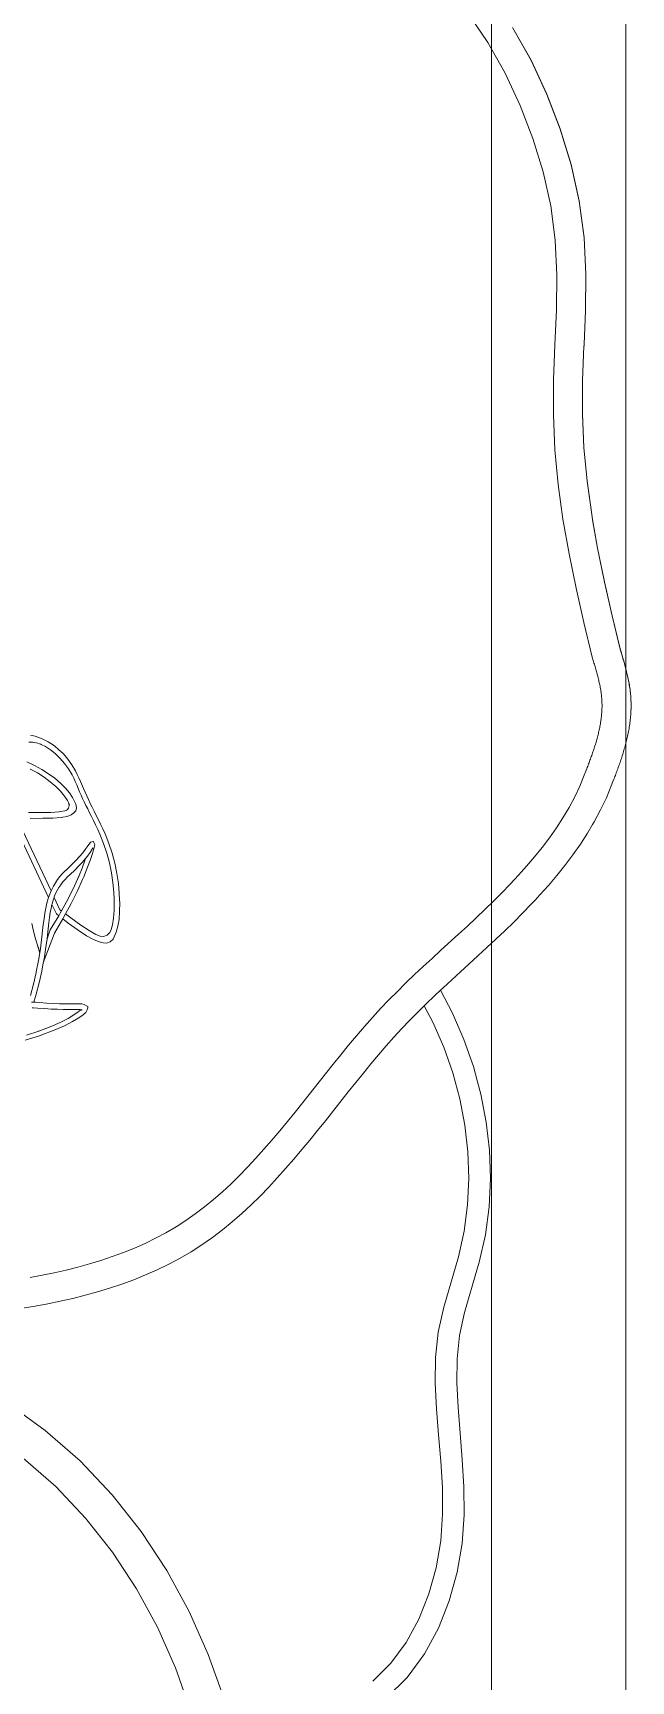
# Model space of a CAD drawing. Header units: millimetres. Extents: x 930469 to 1523124, y -120375 to 411163.
# Drawn here: x 1429022 to 1430582, y -43049 to -38756 of the extents above; entities that cross this region are included whole.
import ezdxf

# ---------------------------------------------------------------- set-up
doc = ezdxf.new("R2010")
doc.units = ezdxf.units.MM
doc.linetypes.add('HIDDEN', pattern=[0.75, 0.5, -0.25])
for name, color, linetype, lineweight in [('A-NET KHUAT', 8, 'HIDDEN', 0), ('A-NET THAY', 8, 'Continuous', 0), ('xr', 8, 'Continuous', 0)]:
    doc.layers.add(name, color=color, linetype=linetype, lineweight=lineweight)

# ---------------------------------------------------------------- blocks, each defined once
blk = doc.blocks.new('zzz')
at = {"layer": 'xr', "ltscale": 3}
for p, q in [((1232582.1, 12934.5), (1232441.8, 12742)), ((1235597, 12902.2), (1235218.1, 12724)), ((1232296.6, 12856.7), (1232148.7, 12686.7)), ((1233078.6, 12860.2), (1233089.5, 12794.5)), ((1233238.8, 12820.5), (1233250.4, 12757.7)), ((1234474.2, 12847), (1234498.3, 12772.5)), ((1234501.3, 12839.8), (1234522.2, 12775.3)), ((1234642.4, 12782.3), (1234643.9, 12802.8)), ((1234643.9, 12802.8), (1234644.1, 12809.9)), ((1234673, 12792.6), (1234673.3, 12801.2)), ((1234673.3, 12801.2), (1234673.7, 12813.1)), ((1234714.4, 12789.4), (1234673.3, 12801.2)), ((1234766.1, 12802.8), (1234706.8, 12818.1)), ((1234827.1, 12788.9), (1234766.1, 12802.8)), ((1235003, 12792.3), (1235042.8, 12803)), ((1235082.3, 12812), (1235042.8, 12803)), ((1235598.1, 12873.8), (1235252.4, 12711.1)), ((1235630.9, 12754.8), (1235630.6, 12819.9)), ((1235660.7, 12764.9), (1235660.5, 12829.8)), ((1235867.2, 12782.6), (1235887.1, 12819.8)), ((1235906.3, 12797.6), (1235885.9, 12759.5)), ((1235924.3, 12837.9), (1235906.3, 12797.6)), ((1236027.3, 12805.7), (1236022.2, 12781)), ((1236027.4, 12828), (1236027.3, 12805.7)), ((1236063.3, 12819), (1236058.1, 12793.7)), ((1232282.8, 12559.3), (1232441.8, 12742)), ((1233101.5, 12729), (1233089.5, 12794.5)), ((1233101.5, 12729), (1233114.8, 12663.6)), ((1233250.4, 12757.7), (1233263.1, 12695.3)), ((1234502.6, 12759.7), (1234498.3, 12772.5)), ((1234502.6, 12759.7), (1234526.9, 12695.2)), ((1234522.2, 12775.3), (1234521.2, 12778)), ((1234544.7, 12715.6), (1234522.2, 12775.3)), ((1234567.2, 12664.1), (1234544.7, 12715.6)), ((1234635.7, 12677.7), (1234637.1, 12710.4)), ((1234637.1, 12710.4), (1234639.3, 12745.4)), ((1234639.3, 12745.4), (1234642.4, 12782.3)), ((1234666.3, 12700.4), (1234668.5, 12735.1)), ((1234668.5, 12735.1), (1234671.5, 12771.9)), ((1234671.5, 12771.9), (1234673, 12792.6)), ((1234773.9, 12774), (1234714.4, 12789.4)), ((1234835.2, 12760.1), (1234773.9, 12774)), ((1234830.2, 12788.3), (1234827.1, 12788.9)), ((1234889.1, 12776.8), (1234830.2, 12788.3)), ((1234878, 12751.7), (1234835.2, 12760.1)), ((1234897.4, 12747.9), (1234878, 12751.7)), ((1235031.8, 12694.2), (1234878, 12751.7)), ((1234929.7, 12770.3), (1234889.1, 12776.8)), ((1234960.2, 12737.9), (1234897.4, 12747.9)), ((1234929.7, 12770.3), (1234929.9, 12770.3)), ((1234951.4, 12766.8), (1234929.7, 12770.3)), ((1234929.9, 12770.3), (1234931.3, 12770.6)), ((1234931.3, 12770.6), (1234932.7, 12770.9)), ((1234932.7, 12770.9), (1234934.1, 12771.3)), ((1234934.1, 12771.3), (1234935.5, 12771.6)), ((1234935.5, 12771.6), (1234936.8, 12771.9)), ((1234936.8, 12771.9), (1234938.2, 12772.3)), ((1234938.2, 12772.3), (1234939.5, 12772.6)), ((1234939.5, 12772.6), (1234940.8, 12773)), ((1234940.8, 12773), (1234942.1, 12773.3)), ((1234942.1, 12773.3), (1234943.4, 12773.7)), ((1234943.4, 12773.7), (1234944.6, 12774.1)), ((1234944.6, 12774.1), (1234945.9, 12774.5)), ((1234945.9, 12774.5), (1234947.1, 12774.9)), ((1234947.1, 12774.9), (1234948.3, 12775.3)), ((1234948.3, 12775.3), (1234949.5, 12775.6)), ((1234949.5, 12775.6), (1234950.7, 12776)), ((1234950.7, 12776), (1234951.9, 12776.4)), ((1235013.8, 12758.9), (1234951.4, 12766.8)), ((1234951.9, 12776.4), (1234953, 12776.8)), ((1234953, 12776.8), (1234954.2, 12777.2)), ((1234954.2, 12777.2), (1234955.3, 12777.6)), ((1234955.3, 12777.6), (1234956.4, 12778)), ((1234956.4, 12778), (1234957.5, 12778.4)), ((1234957.5, 12778.4), (1234958.6, 12778.8)), ((1234960.8, 12779.6), (1234958.6, 12778.8)), ((1235003.1, 12732.4), (1234960.2, 12737.9)), ((1234963.8, 12780.7), (1234960.8, 12779.6)), ((1234963.8, 12780.7), (1235003, 12792.3)), ((1235022.8, 12729.9), (1235003.1, 12732.4)), ((1235003.1, 12732.4), (1235049, 12715.3)), ((1235046.9, 12755.3), (1235013.8, 12758.9)), ((1235055.5, 12726.4), (1235022.8, 12729.9)), ((1235078.2, 12751.7), (1235046.9, 12755.3)), ((1235049, 12715.3), (1235123.3, 12671.5)), ((1235085.7, 12722.9), (1235055.5, 12726.4)), ((1235107.8, 12747.8), (1235078.2, 12751.7)), ((1235113.7, 12719.2), (1235085.7, 12722.9)), ((1235135.8, 12743.5), (1235107.8, 12747.8)), ((1235139.4, 12715.3), (1235113.7, 12719.2)), ((1235162.5, 12738.5), (1235135.8, 12743.5)), ((1235162.9, 12710.9), (1235139.4, 12715.3)), ((1235188, 12732.7), (1235162.5, 12738.5)), ((1235181.4, 12706.7), (1235162.9, 12710.9)), ((1235212.4, 12725.9), (1235188, 12732.7)), ((1235218.1, 12724), (1235212.4, 12725.9)), ((1235235.4, 12718.1), (1235218.1, 12724)), ((1235252.4, 12711.1), (1235235.4, 12718.1)), ((1235257, 12709.2), (1235252.4, 12711.1)), ((1235276.9, 12699.4), (1235257, 12709.2)), ((1235632.1, 12701.4), (1235630.9, 12754.8)), ((1235661.9, 12711.9), (1235660.7, 12764.9)), ((1235664.9, 12670.3), (1235661.9, 12711.9)), ((1235796.5, 12686.8), (1235821.3, 12715.7)), ((1235821.3, 12715.7), (1235845.1, 12747.8)), ((1235863.4, 12724), (1235839.2, 12691.3)), ((1235845.1, 12747.8), (1235867.2, 12782.6)), ((1235885.9, 12759.5), (1235863.4, 12724)), ((1235982.4, 12707.5), (1235987.2, 12714.1)), ((1235987.2, 12714.1), (1236004.6, 12741.1)), ((1236004.6, 12741.1), (1236015.4, 12762.4)), ((1236028.6, 12726.1), (1236011.1, 12698.8)), ((1236022.2, 12781), (1236015.4, 12762.4)), ((1236015.4, 12762.4), (1236018.3, 12768.1)), ((1236042.5, 12753.6), (1236028.6, 12726.1)), ((1236048.2, 12766.9), (1236042.5, 12753.6)), ((1236058.1, 12793.7), (1236048.2, 12766.9)), ((1231985.1, 12531.5), (1232148.7, 12686.7)), ((1233114.8, 12663.6), (1233129.5, 12598.5)), ((1233263.1, 12695.3), (1233277, 12633.4)), ((1233277, 12633.4), (1233292.3, 12572.1)), ((1234526.9, 12695.2), (1234550.2, 12641.9)), ((1234550.2, 12641.9), (1234571.7, 12599.5)), ((1234588, 12623), (1234567.2, 12664.1)), ((1234606.4, 12591.8), (1234588, 12623)), ((1234634.9, 12627), (1234635, 12647.7)), ((1234634.9, 12620.5), (1234634.9, 12627)), ((1234635, 12647.7), (1234635.7, 12677.7)), ((1234664.1, 12617.3), (1234664.2, 12637.9)), ((1234664.2, 12637.9), (1234664.9, 12667.9)), ((1234664.9, 12667.9), (1234666.3, 12700.4)), ((1235031.8, 12694.2), (1235106.9, 12649.9)), ((1235085.3, 12621.3), (1235106.9, 12649.9)), ((1235106.9, 12649.9), (1235110.6, 12647.7)), ((1235110.6, 12647.7), (1235132.3, 12635.9)), ((1235111.5, 12608.5), (1235132.3, 12635.9)), ((1235123.3, 12671.5), (1235132.6, 12683.7)), ((1235123.3, 12671.5), (1235136.2, 12663.9)), ((1235132.3, 12635.9), (1235186.1, 12606.6)), ((1235132.6, 12683.7), (1235181.4, 12706.7)), ((1235136.2, 12663.9), (1235148.4, 12657.2)), ((1235148.4, 12657.2), (1235154.3, 12664.9)), ((1235148.4, 12657.2), (1235211.6, 12622.7)), ((1235219, 12695.4), (1235154.3, 12664.9)), ((1235184.4, 12706), (1235181.4, 12706.7)), ((1235203.9, 12700.5), (1235184.4, 12706)), ((1235219, 12695.4), (1235203.9, 12700.5)), ((1235221.9, 12694.4), (1235219, 12695.4)), ((1235238.7, 12687.5), (1235221.9, 12694.4)), ((1235254.7, 12679.7), (1235238.7, 12687.5)), ((1235270.1, 12670.8), (1235254.7, 12679.7)), ((1235284.8, 12660.8), (1235270.1, 12670.8)), ((1235295.2, 12688.9), (1235276.9, 12699.4)), ((1235299, 12649.8), (1235284.8, 12660.8)), ((1235312, 12677.6), (1235295.2, 12688.9)), ((1235312.7, 12637.9), (1235299, 12649.8)), ((1235327.5, 12665.6), (1235312, 12677.6)), ((1235325.8, 12625.2), (1235312.7, 12637.9)), ((1235338.6, 12611.7), (1235325.8, 12625.2)), ((1235341.9, 12653), (1235327.5, 12665.6)), ((1235355.5, 12639.8), (1235341.9, 12653)), ((1235368.4, 12626.2), (1235355.5, 12639.8)), ((1235390.7, 12602.4), (1235368.4, 12626.2)), ((1235635.1, 12659.4), (1235632.1, 12701.4)), ((1235636.2, 12650.4), (1235635.1, 12659.4)), ((1235640.7, 12628), (1235636.2, 12650.4)), ((1235649.3, 12606.8), (1235640.7, 12628)), ((1235666, 12661.8), (1235664.9, 12670.3)), ((1235670.3, 12639.7), (1235666, 12661.8)), ((1235675.2, 12627.8), (1235670.3, 12639.7)), ((1235675.2, 12627.8), (1235671.2, 12631.8)), ((1235682.9, 12620.3), (1235675.2, 12627.8)), ((1235713.9, 12620.2), (1235723.3, 12624.8)), ((1235723.3, 12624.8), (1235746.7, 12640.8)), ((1235746.7, 12640.8), (1235771.4, 12661.7)), ((1235788.4, 12636.4), (1235763.5, 12615.3)), ((1235771.4, 12661.7), (1235777.6, 12667.6)), ((1235777.6, 12667.6), (1235796.5, 12686.8)), ((1235794.8, 12642.5), (1235788.4, 12636.4)), ((1235814, 12662), (1235794.8, 12642.5)), ((1235839.2, 12691.3), (1235814, 12662)), ((1235888, 12620.2), (1235916.8, 12640.7)), ((1235939.1, 12623.8), (1235909.6, 12602.8)), ((1235916.8, 12640.7), (1235943.1, 12663.4)), ((1235966, 12647), (1235939.1, 12623.8)), ((1235943.1, 12663.4), (1235966.7, 12688)), ((1235990.1, 12672.1), (1235966, 12647)), ((1235966.7, 12688), (1235982.4, 12707.5)), ((1236006.1, 12691.9), (1235990.1, 12672.1)), ((1236011.1, 12698.8), (1236006.1, 12691.9)), ((1232282.8, 12559.3), (1232106.5, 12392)), ((1233129.5, 12598.5), (1233145.6, 12533.8)), ((1233309, 12511.4), (1233292.3, 12572.1)), ((1234571.7, 12599.5), (1234590.6, 12567.3)), ((1234590.6, 12567.3), (1234606.5, 12544.6)), ((1234621.9, 12569.7), (1234606.4, 12591.8)), ((1234606.5, 12544.6), (1234610, 12540.3)), ((1234610, 12540.3), (1234619.3, 12530.5)), ((1234625.2, 12565.6), (1234621.9, 12569.7)), ((1234633.6, 12556.7), (1234625.2, 12565.6)), ((1234629.1, 12554.8), (1234633.3, 12555)), ((1234632.2, 12548.7), (1234633.3, 12555)), ((1234633.3, 12555), (1234633.6, 12556.7)), ((1234633.6, 12556.7), (1234634.3, 12560.2)), ((1234634.3, 12560.2), (1234635, 12576.4)), ((1234635.1, 12596.6), (1234634.9, 12620.5)), ((1234635, 12576.4), (1234635.1, 12596.6)), ((1234661.3, 12538.7), (1234654, 12526)), ((1234661.3, 12538.7), (1234663.5, 12550.4)), ((1234663.5, 12550.4), (1234664.2, 12566.7)), ((1234664.1, 12610.8), (1234664.1, 12617.3)), ((1234664.3, 12587), (1234664.1, 12610.8)), ((1234664.2, 12566.7), (1234664.3, 12587)), ((1235019.1, 12525.9), (1235048.1, 12569.7)), ((1235045.5, 12513.3), (1235074.4, 12556.9)), ((1235048.1, 12569.7), (1235085.3, 12621.3)), ((1235074.4, 12556.9), (1235111.5, 12608.5)), ((1235186.1, 12606.6), (1235253.2, 12573.2)), ((1235211.6, 12622.7), (1235279, 12589.3)), ((1235253.2, 12573.2), (1235311.4, 12547)), ((1235279, 12589.3), (1235332.4, 12565.2)), ((1235326, 12540.9), (1235311.4, 12547)), ((1235332.4, 12565.2), (1235323, 12569)), ((1235326, 12540.9), (1235376.1, 12520.5)), ((1235371.5, 12549.3), (1235332.4, 12565.2)), ((1235361, 12587.9), (1235338.6, 12611.7)), ((1235382.4, 12566.4), (1235361, 12587.9)), ((1235410.9, 12534.8), (1235371.5, 12549.3)), ((1235402.6, 12547.7), (1235382.4, 12566.4)), ((1235412, 12581.1), (1235390.7, 12602.4)), ((1235421.3, 12531.7), (1235402.6, 12547.7)), ((1235432.1, 12562.4), (1235412, 12581.1)), ((1235450.7, 12546.5), (1235432.1, 12562.4)), ((1235463.5, 12536.4), (1235450.7, 12546.5)), ((1235649.3, 12606.8), (1235657, 12594)), ((1235669.3, 12582), (1235657, 12594)), ((1235685, 12578.4), (1235669.3, 12582)), ((1235698, 12616.9), (1235682.9, 12620.3)), ((1235704, 12582.4), (1235685, 12578.4)), ((1235713.9, 12620.2), (1235698, 12616.9)), ((1235698.1, 12529.6), (1235716.3, 12538.3)), ((1235702.1, 12614.5), (1235713.9, 12620.2)), ((1235704, 12582.4), (1235718.2, 12588.7)), ((1235716.3, 12538.3), (1235734.2, 12546.6)), ((1235739.8, 12599.1), (1235718.2, 12588.7)), ((1235734.2, 12546.6), (1235751.9, 12554.5)), ((1235763.5, 12615.3), (1235739.8, 12599.1)), ((1235751.9, 12554.5), (1235769.5, 12562.3)), ((1235785.8, 12542.4), (1235766.9, 12534.1)), ((1235804.5, 12577.5), (1235769.5, 12562.3)), ((1235822.8, 12558.5), (1235785.8, 12542.4)), ((1235804.5, 12577.5), (1235822, 12585.3)), ((1235822, 12585.3), (1235839.5, 12593.4)), ((1235841.1, 12566.6), (1235822.8, 12558.5)), ((1235839.5, 12593.4), (1235857.1, 12602.1)), ((1235859.4, 12575.1), (1235841.1, 12566.6)), ((1235857.1, 12602.1), (1235888, 12620.2)), ((1235877.7, 12584.1), (1235859.4, 12575.1)), ((1235909.6, 12602.8), (1235877.7, 12584.1)), ((1231985.1, 12531.5), (1231807.2, 12391.2)), ((1233145.6, 12533.8), (1233163.3, 12469.5)), ((1233163.3, 12469.5), (1233182.7, 12405.7)), ((1233309, 12511.4), (1233327.2, 12451.5)), ((1233327.2, 12451.5), (1233347, 12392.4)), ((1234619.3, 12530.5), (1234628.7, 12524.1)), ((1234643.2, 12519.1), (1234628.7, 12524.1)), ((1234643.2, 12519.1), (1234649.9, 12519.5)), ((1234649.9, 12519.5), (1234654, 12526)), ((1234987.2, 12459.8), (1234983, 12446.6)), ((1234987.2, 12459.8), (1234998.7, 12489.5)), ((1234998.7, 12489.5), (1235019.1, 12525.9)), ((1235015.6, 12437.9), (1235016.7, 12454.8)), ((1235016.7, 12454.8), (1235016.8, 12455.2)), ((1235016.8, 12455.2), (1235025.3, 12477.1)), ((1235016.8, 12455.2), (1235018.1, 12460.9)), ((1235025.3, 12477.1), (1235045.5, 12513.3)), ((1235376.1, 12520.5), (1235416.8, 12505.5)), ((1235422, 12531.1), (1235410.9, 12534.8)), ((1235416.8, 12505.5), (1235448.2, 12495)), ((1235422, 12531.1), (1235421.3, 12531.7)), ((1235434.1, 12521.6), (1235422, 12531.1)), ((1235438.2, 12518.5), (1235434.1, 12521.6)), ((1235452.8, 12508.1), (1235438.2, 12518.5)), ((1235448.2, 12495), (1235454.8, 12493)), ((1235472.7, 12494.7), (1235452.8, 12508.1)), ((1235454.8, 12493), (1235471.1, 12488.1)), ((1235467.5, 12533.4), (1235463.5, 12536.4)), ((1235482.1, 12522.9), (1235467.5, 12533.4)), ((1235471.1, 12488.1), (1235485.9, 12484.3)), ((1235476.5, 12491.5), (1235472.7, 12494.7)), ((1235502.1, 12509.5), (1235482.1, 12522.9)), ((1235485.9, 12484.3), (1235493.6, 12483)), ((1235508.3, 12490.3), (1235493.6, 12483)), ((1235499.4, 12437.4), (1235547.9, 12456.7)), ((1235506, 12506.3), (1235502.1, 12509.5)), ((1235506, 12506.3), (1235509.8, 12491.4)), ((1235508.3, 12490.3), (1235509.8, 12491.4)), ((1235547.9, 12456.7), (1235572.9, 12468)), ((1235572.9, 12468), (1235596.5, 12479.2)), ((1235600.4, 12453.3), (1235575.9, 12441.7)), ((1235596.5, 12479.2), (1235618.7, 12490.1)), ((1235623.7, 12464.8), (1235600.4, 12453.3)), ((1235618.7, 12490.1), (1235639.8, 12500.6)), ((1235645.9, 12475.9), (1235623.7, 12464.8)), ((1235639.8, 12500.6), (1235660, 12510.8)), ((1235667.3, 12486.6), (1235645.9, 12475.9)), ((1235660, 12510.8), (1235679.4, 12520.4)), ((1235688.1, 12497), (1235667.3, 12486.6)), ((1235679.4, 12520.4), (1235698.1, 12529.6)), ((1235708.4, 12506.9), (1235688.1, 12497)), ((1235728.3, 12516.4), (1235708.4, 12506.9)), ((1235747.8, 12525.4), (1235728.3, 12516.4)), ((1235766.9, 12534.1), (1235747.8, 12525.4)), ((1231807.2, 12391.2), (1231616.8, 12266.1)), ((1232106.5, 12392), (1231915.7, 12241.5)), ((1233182.7, 12405.7), (1233203.8, 12342.6)), ((1233347, 12392.4), (1233368.4, 12334.2)), ((1234980.4, 12422.1), (1234981.5, 12439.8)), ((1234986.8, 12402.8), (1234980.4, 12422.1)), ((1234981.5, 12439.8), (1234983, 12446.6)), ((1235001.9, 12387.7), (1234986.8, 12402.8)), ((1235025.1, 12376.2), (1235001.9, 12387.7)), ((1235021.8, 12419.5), (1235015.6, 12437.9)), ((1235036.2, 12405.1), (1235021.8, 12419.5)), ((1235025.1, 12376.2), (1235037.9, 12371)), ((1235050.9, 12397.8), (1235036.2, 12405.1)), ((1235068, 12362.6), (1235037.9, 12371)), ((1235045.5, 12399.3), (1235050.9, 12397.8)), ((1235050.9, 12397.8), (1235075.1, 12391.1)), ((1235075.1, 12391.1), (1235110.9, 12385.5)), ((1235110.9, 12385.5), (1235152, 12382.4)), ((1235152, 12382.4), (1235197.3, 12381.9)), ((1235197.3, 12381.9), (1235209, 12382.1)), ((1235209, 12382.1), (1235245.5, 12384)), ((1235245.5, 12384), (1235295.8, 12388.8)), ((1235343.9, 12368.2), (1235291.7, 12360.3)), ((1235295.8, 12388.8), (1235347, 12396.5)), ((1235396.4, 12379.1), (1235343.9, 12368.2)), ((1235347, 12396.5), (1235398.5, 12407.2)), ((1235448.6, 12393), (1235396.4, 12379.1)), ((1235398.5, 12407.2), (1235449.5, 12420.8)), ((1235499.8, 12410), (1235448.6, 12393)), ((1235449.5, 12420.8), (1235499.4, 12437.4)), ((1235549.8, 12429.9), (1235499.8, 12410)), ((1235575.9, 12441.7), (1235549.8, 12429.9)), ((1233226.7, 12280), (1233203.8, 12342.6)), ((1233226.7, 12280), (1233251.6, 12218.3)), ((1233368.4, 12334.2), (1233391.5, 12277)), ((1235104.3, 12356.9), (1235068, 12362.6)), ((1235145.9, 12353.8), (1235104.3, 12356.9)), ((1235191.7, 12353.3), (1235145.9, 12353.8)), ((1235203.7, 12353.6), (1235191.7, 12353.3)), ((1235240.7, 12355.4), (1235203.7, 12353.6)), ((1235291.7, 12360.3), (1235240.7, 12355.4)), ((1231415.6, 12156.6), (1231616.8, 12266.1)), ((1231712.1, 12107.7), (1231915.7, 12241.5)), ((1233251.6, 12218.3), (1233278.6, 12157.4)), ((1233391.5, 12277), (1233416.3, 12220.8)), ((1233443, 12165.9), (1233416.3, 12220.8)), ((1231205.1, 12062.8), (1231415.6, 12156.6)), ((1231497.5, 11990.9), (1231712.1, 12107.7)), ((1233278.6, 12157.4), (1233307.7, 12097.5)), ((1233443, 12165.9), (1233471.7, 12112.1)), ((1233471.7, 12112.1), (1233502.3, 12059.7)), ((1230986.9, 11985), (1231205.1, 12062.8)), ((1233307.7, 12097.5), (1233339.1, 12038.6)), ((1233372.8, 11981), (1233339.1, 12038.6)), ((1233502.3, 12059.7), (1233535.1, 12008.7)), ((1231273.7, 11891.2), (1231497.5, 11990.9)), ((1233372.8, 11981), (1233408.9, 11924.7)), ((1233535.1, 12008.7), (1233569.8, 11959)), ((1233569.8, 11959), (1233606.5, 11910.7)), ((1231042.2, 11808.7), (1231273.7, 11891.2)), ((1233408.9, 11924.7), (1233447.1, 11870.2)), ((1233447.1, 11870.2), (1233487.1, 11817.4)), ((1233645, 11863.5), (1233606.5, 11910.7)), ((1233645, 11863.5), (1233685.1, 11817.5)), ((1233487.1, 11817.4), (1233528.9, 11766.3)), ((1233572.1, 11716.7), (1233528.9, 11766.3)), ((1233685.1, 11817.5), (1233726.8, 11772.5)), ((1233726.8, 11772.5), (1233769.9, 11728.4)), ((1233572.1, 11716.7), (1233616.7, 11668.5)), ((1233769.9, 11728.4), (1233814.2, 11685.2)), ((1233859.7, 11642.8), (1233814.2, 11685.2)), ((1233616.7, 11668.5), (1233662.5, 11621.6)), ((1233662.5, 11621.6), (1233709.4, 11576)), ((1233859.7, 11642.8), (1233906.2, 11601)), ((1233906.2, 11601), (1233953.7, 11559.7)), ((1233709.4, 11576), (1233757.1, 11531.4)), ((1233805.6, 11487.8), (1233757.1, 11531.4)), ((1233953.7, 11559.7), (1234001.8, 11519)), ((1234001.8, 11519), (1234050.6, 11478.7)), ((1233805.6, 11487.8), (1233854.8, 11445.1)), ((1233854.8, 11445.1), (1233904.4, 11403.1)), ((1234050.6, 11478.7), (1234100, 11438.6)), ((1234100, 11438.6), (1234149.7, 11398.8)), ((1233904.4, 11403.1), (1233954.4, 11361.8)), ((1233954.4, 11361.8), (1234004.6, 11321)), ((1234149.7, 11398.8), (1234299.7, 11279.7)), ((1234004.6, 11321), (1234054.9, 11280.7)), ((1234054.9, 11280.7), (1234205.1, 11161.5)), ((1234299.7, 11279.7), (1234349.7, 11239.8)), ((1234349.7, 11239.8), (1234399.3, 11199.7)), ((1234399.3, 11199.7), (1234448.6, 11159.2)), ((1234254.6, 11122), (1234205.1, 11161.5)), ((1234254.6, 11122), (1234303.5, 11082.5)), ((1234303.5, 11082.5), (1234351.7, 11043)), ((1234448.6, 11159.2), (1234497.4, 11118.4)), ((1234545.5, 11077), (1234497.4, 11118.4)), ((1231134.5, 11033.2), (1231228.1, 10938.7)), ((1234351.7, 11043), (1234399.1, 11003.2)), ((1234399.1, 11003.2), (1234445.6, 10963.3)), ((1234545.5, 11077), (1234592.8, 11035.1)), ((1234592.8, 11035.1), (1234639.3, 10992.4)), ((1234639.3, 10992.4), (1234684.7, 10949.1)), ((1231048.9, 10961.1), (1231155, 10854)), ((1231228.1, 10938.7), (1231337.2, 10858.5)), ((1234491.1, 10923), (1234445.6, 10963.3)), ((1234491.1, 10923), (1234535.4, 10882.2)), ((1234684.7, 10949.1), (1234729.3, 10905)), ((1231155, 10854), (1231246.3, 10786.9)), ((1231337.2, 10858.5), (1231458.7, 10792.4)), ((1234535.4, 10882.2), (1234578.8, 10840.8)), ((1234578.8, 10840.8), (1234621.6, 10798.5)), ((1234773.1, 10860.4), (1234729.3, 10905)), ((1234773.1, 10860.4), (1234816.2, 10815.3)), ((1231246.3, 10786.9), (1231277.5, 10763.9)), ((1231277.5, 10763.9), (1231411.8, 10690.9)), ((1231589.3, 10740.5), (1231458.7, 10792.4)), ((1231589.3, 10740.5), (1231726, 10702.7)), ((1234567.9, 10719.8), (1234654.4, 10765.1)), ((1234621.6, 10798.5), (1234654.4, 10765.1)), ((1234654.4, 10765.1), (1234663.9, 10755.4)), ((1234705.9, 10711.5), (1234663.9, 10755.4)), ((1234816.2, 10815.3), (1234858.9, 10769.8)), ((1234858.9, 10769.8), (1234901.1, 10724)), ((1231411.8, 10690.9), (1231554.5, 10634.2)), ((1231726, 10702.7), (1231865.4, 10679)), ((1232004.9, 10669.2), (1231865.4, 10679)), ((1232004.9, 10669.2), (1232143.5, 10670.2)), ((1232281.1, 10678.4), (1232143.5, 10670.2)), ((1232281.1, 10678.4), (1232417.7, 10690)), ((1232417.7, 10690), (1232553.3, 10700.9)), ((1232553.3, 10700.9), (1232687.8, 10707.5)), ((1232687.8, 10707.5), (1232821.1, 10705.8)), ((1232953.2, 10692.1), (1232821.1, 10705.8)), ((1232953.2, 10692.1), (1233084.1, 10663.4)), ((1233084.1, 10663.4), (1233346.5, 10587)), ((1234304.7, 10616.4), (1234438, 10663.3)), ((1234567.9, 10719.8), (1234438, 10663.3)), ((1234616.4, 10618), (1234735.2, 10680.3)), ((1234705.9, 10711.5), (1234735.2, 10680.3)), ((1234735.2, 10680.3), (1234747.6, 10667)), ((1234747.6, 10667), (1234789.3, 10621.9)), ((1234901.1, 10724), (1234943.2, 10678.1)), ((1235027.2, 10586), (1234943.2, 10678.1)), ((1231554.5, 10634.2), (1231702.5, 10593.2)), ((1231702.5, 10593.2), (1231853.1, 10567.7)), ((1231853.1, 10567.7), (1232002.3, 10557)), ((1232148.1, 10558.1), (1232289.9, 10566.5)), ((1232289.9, 10566.5), (1232427.6, 10578.1)), ((1232427.6, 10578.1), (1232561.1, 10588.8)), ((1232690.3, 10595.1), (1232561.1, 10588.8)), ((1232690.3, 10595.1), (1232814.9, 10593.5)), ((1232814.9, 10593.5), (1232935.6, 10580.9)), ((1232935.6, 10580.9), (1233056.6, 10554.4)), ((1233346.5, 10587), (1233480.4, 10557)), ((1234031.4, 10553), (1234169, 10579.5)), ((1234169, 10579.5), (1234304.7, 10616.4)), ((1234479, 10558.2), (1234616.4, 10618)), ((1234789.3, 10621.9), (1234831.1, 10576.3)), ((1234831.1, 10576.3), (1234912.7, 10486.9)), ((1235027.2, 10586), (1235069.4, 10540.2)), ((1232002.3, 10557), (1232148.1, 10558.1)), ((1233056.6, 10554.4), (1233288.2, 10486.9)), ((1233288.2, 10486.9), (1233318.6, 10478)), ((1233460.8, 10446.1), (1233318.6, 10478)), ((1233480.4, 10557), (1233616.7, 10538.8)), ((1233754.5, 10532.4), (1233616.7, 10538.8)), ((1233754.5, 10532.4), (1233893, 10537.2)), ((1234031.4, 10553), (1233893, 10537.2)), ((1234194.3, 10469.7), (1234257.7, 10486.9)), ((1234338, 10508.7), (1234257.7, 10486.9)), ((1234338, 10508.7), (1234479, 10558.2)), ((1234912.7, 10486.9), (1234915.3, 10484.1)), ((1234915.3, 10484.1), (1234958, 10437.7)), ((1235069.4, 10540.2), (1235111.9, 10494.5)), ((1235111.9, 10494.5), (1235154.9, 10449.2)), ((1239673, 10433.4), (1239824.3, 10536.7)), ((1233460.8, 10446.1), (1233606.7, 10426.6)), ((1233606.7, 10426.6), (1233753.8, 10419.6)), ((1233901.4, 10424.8), (1233753.8, 10419.6)), ((1233901.4, 10424.8), (1234048.4, 10441.6)), ((1234194.3, 10469.7), (1234048.4, 10441.6)), ((1234958, 10437.7), (1235001.3, 10391.2)), ((1235001.3, 10391.2), (1235045.3, 10344.8)), ((1235198.5, 10404.3), (1235154.9, 10449.2)), ((1235198.5, 10404.3), (1235242.7, 10360)), ((1239673, 10433.4), (1239512.5, 10342.8)), ((1235045.3, 10344.8), (1235090.2, 10298.5)), ((1235242.7, 10360), (1235287.8, 10316.2)), ((1235287.8, 10316.2), (1235334, 10273.2)), ((1239345.2, 10264.6), (1239512.5, 10342.8)), ((1239579.5, 10208.1), (1239750.5, 10304.7)), ((1239580.9, 10208), (1239751.8, 10304.6)), ((1235136.2, 10252.4), (1235090.2, 10298.5)), ((1235136.2, 10252.4), (1235183.3, 10206.8)), ((1235381.2, 10231.1), (1235334, 10273.2)), ((1235381.2, 10231.1), (1235429.4, 10190.1)), ((1239345.2, 10264.6), (1239173.6, 10198.3)), ((1235183.3, 10206.8), (1235204.6, 10186.9)), ((1235204.6, 10186.9), (1235231.7, 10161.6)), ((1235231.7, 10161.6), (1235281.5, 10117.1)), ((1235429.4, 10190.1), (1235478.8, 10150.4)), ((1235478.8, 10150.4), (1235529.3, 10112.3)), ((1238821.8, 10105.2), (1238998.9, 10144.7)), ((1238998.9, 10144.7), (1239173.6, 10198.3)), ((1239402.6, 10125.3), (1239534.1, 10186.9)), ((1239403.9, 10125.2), (1239535.6, 10186.9)), ((1239534.1, 10186.9), (1239579.5, 10208.1)), ((1239534.1, 10186.9), (1239535.6, 10186.9)), ((1239535.6, 10186.9), (1239580.9, 10208)), ((1235332.8, 10073.6), (1235281.5, 10117.1)), ((1235332.8, 10073.6), (1235385.7, 10031.1)), ((1235529.3, 10112.3), (1235580.9, 10076)), ((1235633.6, 10041.8), (1235580.9, 10076)), ((1237189.6, 10041.3), (1237370.1, 10066.2)), ((1237551.1, 10083.3), (1237370.1, 10066.2)), ((1237551.1, 10083.3), (1237732.7, 10091.5)), ((1237732.7, 10091.5), (1237915, 10090.1)), ((1237915, 10090.1), (1238097.6, 10083)), ((1238280, 10075.6), (1238097.6, 10083)), ((1238280, 10075.6), (1238461.9, 10073.3)), ((1238642.6, 10081.6), (1238461.9, 10073.3)), ((1238821.8, 10105.2), (1238642.6, 10081.6)), ((1239221.4, 10055.3), (1239036.2, 9998.3)), ((1239222.7, 10055.2), (1239037.5, 9998.2)), ((1239221.4, 10055.3), (1239402.6, 10125.3)), ((1239222.7, 10055.2), (1239403.9, 10125.2)), ((1235385.7, 10031.1), (1235440.1, 9990)), ((1235440.1, 9990), (1235496.1, 9950.6)), ((1235633.6, 10041.8), (1235687.5, 10009.8)), ((1235687.5, 10009.8), (1235742.5, 9980.4)), ((1235742.5, 9980.4), (1235798.7, 9953.7)), ((1236650.5, 9932.7), (1236829.9, 9973.3)), ((1236829.9, 9973.3), (1237009.6, 10009.9)), ((1237009.6, 10009.9), (1237189.6, 10041.3)), ((1238847, 9956.2), (1239036.2, 9998.3)), ((1238848.4, 9956.1), (1239037.5, 9998.2)), ((1235553.8, 9913.2), (1235496.1, 9950.6)), ((1235553.8, 9913.2), (1235598.2, 9886.9)), ((1235598.2, 9886.9), (1235613.2, 9877.9)), ((1235613.2, 9877.9), (1235674.4, 9845.2)), ((1235798.7, 9953.7), (1235856.1, 9930)), ((1235856.1, 9930), (1235876.3, 9922.1)), ((1235888.9, 9917.2), (1235876.3, 9922.1)), ((1235895.3, 9914.8), (1235888.9, 9917.2)), ((1235901.6, 9912.4), (1235895.3, 9914.8)), ((1235907.9, 9910), (1235901.6, 9912.4)), ((1235914.2, 9907.6), (1235907.9, 9910)), ((1235920.6, 9905.2), (1235914.2, 9907.6)), ((1235926.9, 9902.9), (1235920.6, 9905.2)), ((1235933.2, 9900.5), (1235926.9, 9902.9)), ((1235939.5, 9898.2), (1235933.2, 9900.5)), ((1235945.8, 9895.9), (1235939.5, 9898.2)), ((1235952.2, 9893.7), (1235945.8, 9895.9)), ((1235958.5, 9891.4), (1235952.2, 9893.7)), ((1235964.8, 9889.2), (1235958.5, 9891.4)), ((1235971.1, 9887), (1235964.8, 9889.2)), ((1235977.5, 9884.9), (1235971.1, 9887)), ((1235983.8, 9882.7), (1235977.5, 9884.9)), ((1235990.1, 9880.6), (1235983.8, 9882.7)), ((1235996.4, 9878.6), (1235990.1, 9880.6)), ((1236002.7, 9876.5), (1235996.4, 9878.6)), ((1236009.1, 9874.5), (1236002.7, 9876.5)), ((1236426.9, 9875.8), (1236420.5, 9873.9)), ((1236433.2, 9877.7), (1236426.9, 9875.8)), ((1236439.5, 9879.6), (1236433.2, 9877.7)), ((1236445.9, 9881.5), (1236439.5, 9879.6)), ((1236452.2, 9883.4), (1236445.9, 9881.5)), ((1236452.2, 9883.4), (1236471.2, 9889.3)), ((1236650.5, 9932.7), (1236471.2, 9889.3)), ((1237037.8, 9861.1), (1237185.6, 9886.9)), ((1237039.1, 9861), (1237187.5, 9886.9)), ((1237185.6, 9886.9), (1237213, 9891.6)), ((1237185.6, 9886.9), (1237187.5, 9886.9)), ((1237187.5, 9886.9), (1237214.3, 9891.5)), ((1237213, 9891.6), (1237387.5, 9915.7)), ((1237214.3, 9891.5), (1237388.9, 9915.6)), ((1237561.6, 9932.2), (1237387.5, 9915.7)), ((1237388.9, 9915.6), (1237562.9, 9932.1)), ((1237561.6, 9932.2), (1237735.5, 9940.1)), ((1237562.9, 9932.1), (1237736.8, 9940)), ((1237735.5, 9940.1), (1237911.3, 9938.8)), ((1237912.7, 9938.7), (1237736.8, 9940)), ((1237911.3, 9938.8), (1237912.7, 9938.7)), ((1237912.7, 9938.7), (1238091.4, 9931.8)), ((1238091.4, 9931.8), (1238092.7, 9931.7)), ((1238092.7, 9931.7), (1238100.5, 9931.4)), ((1238100.5, 9931.4), (1238101.8, 9931.3)), ((1238101.8, 9931.3), (1238275.6, 9924.3)), ((1238275.6, 9924.3), (1238277, 9924.2)), ((1238463.8, 9921.9), (1238275.6, 9924.3)), ((1238465.2, 9921.8), (1238277, 9924.2)), ((1238463.8, 9921.9), (1238655.2, 9930.7)), ((1238465.2, 9921.8), (1238656.5, 9930.6)), ((1238847, 9956.2), (1238655.2, 9930.7)), ((1238848.4, 9956.1), (1238656.5, 9930.6)), ((1235674.4, 9845.2), (1235737.5, 9815.2)), ((1235737.5, 9815.2), (1235799.9, 9789.5)), ((1235799.9, 9789.5), (1235821.8, 9780.9)), ((1236015.4, 9872.6), (1236009.1, 9874.5)), ((1236021.7, 9870.7), (1236015.4, 9872.6)), ((1236028, 9868.8), (1236021.7, 9870.7)), ((1236034.4, 9867), (1236028, 9868.8)), ((1236040.7, 9865.2), (1236034.4, 9867)), ((1236047, 9863.4), (1236040.7, 9865.2)), ((1236053.3, 9861.7), (1236047, 9863.4)), ((1236059.7, 9860), (1236053.3, 9861.7)), ((1236066, 9858.4), (1236059.7, 9860)), ((1236072.3, 9856.9), (1236066, 9858.4)), ((1236078.6, 9855.4), (1236072.3, 9856.9)), ((1236085, 9853.9), (1236078.6, 9855.4)), ((1236091.3, 9852.5), (1236085, 9853.9)), ((1236097.6, 9851.1), (1236091.3, 9852.5)), ((1236103.9, 9849.9), (1236097.6, 9851.1)), ((1236110.3, 9848.6), (1236103.9, 9849.9)), ((1236116.6, 9847.4), (1236110.3, 9848.6)), ((1236122.9, 9846.3), (1236116.6, 9847.4)), ((1236129.3, 9845.3), (1236122.9, 9846.3)), ((1236135.6, 9844.3), (1236129.3, 9845.3)), ((1236141.9, 9843.4), (1236135.6, 9844.3)), ((1236148.2, 9842.5), (1236141.9, 9843.4)), ((1236148.2, 9842.5), (1236154.6, 9841.7)), ((1236160.9, 9841), (1236154.6, 9841.7)), ((1236167.2, 9840.3), (1236160.9, 9841)), ((1236173.5, 9839.7), (1236167.2, 9840.3)), ((1236179.9, 9839.2), (1236173.5, 9839.7)), ((1236186.2, 9838.8), (1236179.9, 9839.2)), ((1236192.5, 9838.4), (1236186.2, 9838.8)), ((1236198.8, 9838.2), (1236192.5, 9838.4)), ((1236205.2, 9837.9), (1236198.8, 9838.2)), ((1236211.5, 9837.8), (1236205.2, 9837.9)), ((1236217.8, 9837.8), (1236211.5, 9837.8)), ((1236224.2, 9837.8), (1236217.8, 9837.8)), ((1236230.5, 9837.9), (1236224.2, 9837.8)), ((1236236.8, 9838.2), (1236230.5, 9837.9)), ((1236243.1, 9838.4), (1236236.8, 9838.2)), ((1236249.5, 9838.8), (1236243.1, 9838.4)), ((1236255.8, 9839.3), (1236249.5, 9838.8)), ((1236262.1, 9839.9), (1236255.8, 9839.3)), ((1236268.5, 9840.5), (1236262.1, 9839.9)), ((1236274.8, 9841.2), (1236268.5, 9840.5)), ((1236281.1, 9842), (1236274.8, 9841.2)), ((1236287.5, 9842.9), (1236281.1, 9842)), ((1236293.8, 9843.8), (1236287.5, 9842.9)), ((1236300.1, 9844.8), (1236293.8, 9843.8)), ((1236306.5, 9845.9), (1236300.1, 9844.8)), ((1236312.8, 9847), (1236306.5, 9845.9)), ((1236319.1, 9848.2), (1236312.8, 9847)), ((1236325.5, 9849.5), (1236319.1, 9848.2)), ((1236331.8, 9850.8), (1236325.5, 9849.5)), ((1236338.1, 9852.2), (1236331.8, 9850.8)), ((1236344.5, 9853.6), (1236338.1, 9852.2)), ((1236350.8, 9855.1), (1236344.5, 9853.6)), ((1236357.1, 9856.6), (1236350.8, 9855.1)), ((1236363.5, 9858.2), (1236357.1, 9856.6)), ((1236369.8, 9859.8), (1236363.5, 9858.2)), ((1236376.1, 9861.4), (1236369.8, 9859.8)), ((1236382.5, 9863.1), (1236376.1, 9861.4)), ((1236388.8, 9864.9), (1236382.5, 9863.1)), ((1236395.2, 9866.6), (1236388.8, 9864.9)), ((1236401.5, 9868.4), (1236395.2, 9866.6)), ((1236407.8, 9870.2), (1236401.5, 9868.4)), ((1236414.2, 9872), (1236407.8, 9870.2)), ((1236420.5, 9873.9), (1236414.2, 9872)), ((1236685.3, 9785.2), (1236861.9, 9825.2)), ((1236863.2, 9825.1), (1236686.6, 9785.1)), ((1236861.9, 9825.2), (1237037.8, 9861.1)), ((1236863.2, 9825.1), (1237039.1, 9861)), ((1235821.8, 9780.9), (1235834.8, 9775.9)), ((1235834.8, 9775.9), (1235841.4, 9773.4)), ((1235841.4, 9773.4), (1235848, 9770.9)), ((1235848, 9770.9), (1235854.6, 9768.3)), ((1235854.6, 9768.3), (1235861.2, 9765.8)), ((1235861.2, 9765.8), (1235867.9, 9763.3)), ((1235867.9, 9763.3), (1235874.6, 9760.9)), ((1235874.6, 9760.9), (1235881.3, 9758.4)), ((1235881.3, 9758.4), (1235888, 9755.9)), ((1235888, 9755.9), (1235894.8, 9753.5)), ((1235894.8, 9753.5), (1235901.6, 9751)), ((1235901.6, 9751), (1235908.4, 9748.6)), ((1235908.4, 9748.6), (1235915.3, 9746.2)), ((1235915.3, 9746.2), (1235922.2, 9743.8)), ((1235922.2, 9743.8), (1235929.1, 9741.4)), ((1235929.1, 9741.4), (1235936.1, 9739.1)), ((1235936.1, 9739.1), (1235943.1, 9736.8)), ((1235943.1, 9736.8), (1235950.1, 9734.5)), ((1235950.1, 9734.5), (1235957.2, 9732.2)), ((1235957.2, 9732.2), (1235964.2, 9730)), ((1235964.2, 9730), (1235971.4, 9727.8)), ((1235971.4, 9727.8), (1235978.5, 9725.6)), ((1235978.5, 9725.6), (1235985.7, 9723.5)), ((1235985.7, 9723.5), (1235992.9, 9721.4)), ((1235992.9, 9721.4), (1236000.2, 9719.3)), ((1236000.2, 9719.3), (1236007.5, 9717.3)), ((1236007.5, 9717.3), (1236014.8, 9715.3)), ((1236014.8, 9715.3), (1236022.1, 9713.4)), ((1236022.1, 9713.4), (1236029.5, 9711.5)), ((1236029.5, 9711.5), (1236037, 9709.7)), ((1236037, 9709.7), (1236044.4, 9707.9)), ((1236044.4, 9707.9), (1236051.9, 9706.2)), ((1236051.9, 9706.2), (1236059.5, 9704.5)), ((1236059.5, 9704.5), (1236067.1, 9702.9)), ((1236363.7, 9702.6), (1236371.2, 9704.3)), ((1236365, 9702.6), (1236372.6, 9704.2)), ((1236371.2, 9704.3), (1236378.7, 9706)), ((1236372.6, 9704.2), (1236380, 9705.9)), ((1236378.7, 9706), (1236386.1, 9707.7)), ((1236380, 9705.9), (1236387.4, 9707.6)), ((1236386.1, 9707.7), (1236393.5, 9709.4)), ((1236387.4, 9707.6), (1236394.8, 9709.4)), ((1236393.5, 9709.4), (1236400.7, 9711.3)), ((1236394.8, 9709.4), (1236402.1, 9711.2)), ((1236408, 9713.1), (1236400.7, 9711.3)), ((1236409.3, 9713), (1236402.1, 9711.2)), ((1236408, 9713.1), (1236415.1, 9715)), ((1236409.3, 9713), (1236416.5, 9714.9)), ((1236415.1, 9715), (1236422.2, 9716.9)), ((1236416.5, 9714.9), (1236423.6, 9716.8)), ((1236422.2, 9716.9), (1236429.3, 9718.8)), ((1236423.6, 9716.8), (1236430.6, 9718.7)), ((1236429.3, 9718.8), (1236436.3, 9720.7)), ((1236430.6, 9718.7), (1236437.6, 9720.6)), ((1236436.3, 9720.7), (1236443.2, 9722.7)), ((1236437.6, 9720.6), (1236444.5, 9722.6)), ((1236443.2, 9722.7), (1236450.1, 9724.6)), ((1236444.5, 9722.6), (1236451.4, 9724.5)), ((1236450.1, 9724.6), (1236456.9, 9726.6)), ((1236451.4, 9724.5), (1236458.3, 9726.5)), ((1236456.9, 9726.6), (1236463.7, 9728.6)), ((1236458.3, 9726.5), (1236465, 9728.5)), ((1236463.7, 9728.6), (1236470.4, 9730.6)), ((1236465, 9728.5), (1236471.8, 9730.5)), ((1236470.4, 9730.6), (1236477.1, 9732.6)), ((1236471.8, 9730.5), (1236478.4, 9732.5)), ((1236477.1, 9732.6), (1236483.7, 9734.6)), ((1236478.4, 9732.5), (1236485, 9734.5)), ((1236483.7, 9734.6), (1236490.3, 9736.6)), ((1236485, 9734.5), (1236491.6, 9736.5)), ((1236511.6, 9743.1), (1236490.3, 9736.6)), ((1236491.6, 9736.5), (1236498.1, 9738.5)), ((1236498.1, 9738.5), (1236513, 9743.1)), ((1236511.6, 9743.1), (1236685.3, 9785.2)), ((1236513, 9743.1), (1236686.6, 9785.1)), ((1236067.1, 9702.9), (1236074.7, 9701.3)), ((1236082.3, 9699.8), (1236074.7, 9701.3)), ((1236082.3, 9699.8), (1236090, 9698.4)), ((1236090, 9698.4), (1236097.7, 9697)), ((1236097.7, 9697), (1236105.5, 9695.7)), ((1236105.5, 9695.7), (1236113.3, 9694.5)), ((1236113.3, 9694.5), (1236121.1, 9693.4)), ((1236121.1, 9693.4), (1236129, 9692.3)), ((1236129, 9692.3), (1236136.9, 9691.3)), ((1236136.9, 9691.3), (1236144.9, 9690.4)), ((1236144.9, 9690.4), (1236152.9, 9689.6)), ((1236152.9, 9689.6), (1236160.9, 9688.8)), ((1236160.9, 9688.8), (1236169, 9688.2)), ((1236170.2, 9688.1), (1236169, 9688.2)), ((1236170.2, 9688.1), (1236170.3, 9688.1)), ((1236170.3, 9688.1), (1236177.1, 9687.6)), ((1236178.4, 9687.5), (1236177.1, 9687.6)), ((1236178.4, 9687.5), (1236185.3, 9687.1)), ((1236186.6, 9687.1), (1236185.3, 9687.1)), ((1236186.6, 9687.1), (1236193.4, 9686.8)), ((1236193.4, 9686.8), (1236201.7, 9686.5)), ((1236193.4, 9686.8), (1236194.8, 9686.7)), ((1236194.8, 9686.7), (1236203, 9686.4)), ((1236201.7, 9686.5), (1236209.9, 9686.4)), ((1236203, 9686.4), (1236211.2, 9686.3)), ((1236209.9, 9686.4), (1236218.2, 9686.3)), ((1236211.2, 9686.3), (1236219.5, 9686.2)), ((1236218.2, 9686.3), (1236226.5, 9686.3)), ((1236219.5, 9686.2), (1236227.8, 9686.3)), ((1236226.5, 9686.3), (1236234.9, 9686.5)), ((1236227.8, 9686.3), (1236236.2, 9686.4)), ((1236234.9, 9686.5), (1236243.3, 9686.8)), ((1236236.2, 9686.4), (1236244.6, 9686.7)), ((1236243.3, 9686.8), (1236251.7, 9687.2)), ((1236244.6, 9686.7), (1236253, 9687.1)), ((1236251.7, 9687.2), (1236260.1, 9687.7)), ((1236253, 9687.1), (1236261.4, 9687.6)), ((1236260.1, 9687.7), (1236268.4, 9688.3)), ((1236261.4, 9687.6), (1236269.8, 9688.2)), ((1236268.4, 9688.3), (1236276.7, 9689)), ((1236269.8, 9688.2), (1236278.1, 9688.9)), ((1236276.7, 9689), (1236285, 9689.9)), ((1236278.1, 9688.9), (1236286.3, 9689.8)), ((1236285, 9689.9), (1236293.1, 9690.8)), ((1236286.3, 9689.8), (1236294.5, 9690.7)), ((1236293.1, 9690.8), (1236301.2, 9691.8)), ((1236294.5, 9690.7), (1236302.6, 9691.7)), ((1236301.2, 9691.8), (1236309.3, 9692.9)), ((1236302.6, 9691.7), (1236310.6, 9692.8)), ((1236309.3, 9692.9), (1236317.3, 9694.1)), ((1236310.6, 9692.8), (1236318.6, 9694)), ((1236317.3, 9694.1), (1236325.2, 9695.3)), ((1236318.6, 9694), (1236326.5, 9695.2)), ((1236325.2, 9695.3), (1236333, 9696.7)), ((1236326.5, 9695.2), (1236334.3, 9696.6)), ((1236333, 9696.7), (1236340.8, 9698.1)), ((1236334.3, 9696.6), (1236342.1, 9698)), ((1236340.8, 9698.1), (1236348.5, 9699.5)), ((1236342.1, 9698), (1236349.8, 9699.4)), ((1236348.5, 9699.5), (1236356.1, 9701.1)), ((1236349.8, 9699.4), (1236357.5, 9701)), ((1236356.1, 9701.1), (1236363.7, 9702.6)), ((1236357.5, 9701), (1236365, 9702.6))]:
    blk.add_line(p, q, dxfattribs=at)

msp = doc.modelspace()

# ---------------------------------------------------------------- linework, layer by layer
at = {"layer": 'A-NET THAY', "ltscale": 3}
for p, q in [((1430217.7, -45237.4), (1430217.7, -37637.4)), ((1430567.7, -45237.4), (1430567.7, -37637.4))]:
    msp.add_line(p, q, dxfattribs=at)
msp.add_lwpolyline([(1422617.7, -45237.4), (1430217.7, -45237.4), (1430217.7, -37637.4), (1422617.7, -37637.4)], close=True, dxfattribs=at)

# ---------------------------------------------------------------- block references
at = {"layer": 'A-NET KHUAT', "xscale": 0.5, "yscale": 0.5, "zscale": 0.5, "rotation": 90}
msp.add_blockref('zzz', (1435424.7, -658616.9), dxfattribs=at)

doc.saveas('drawing.dxf')
